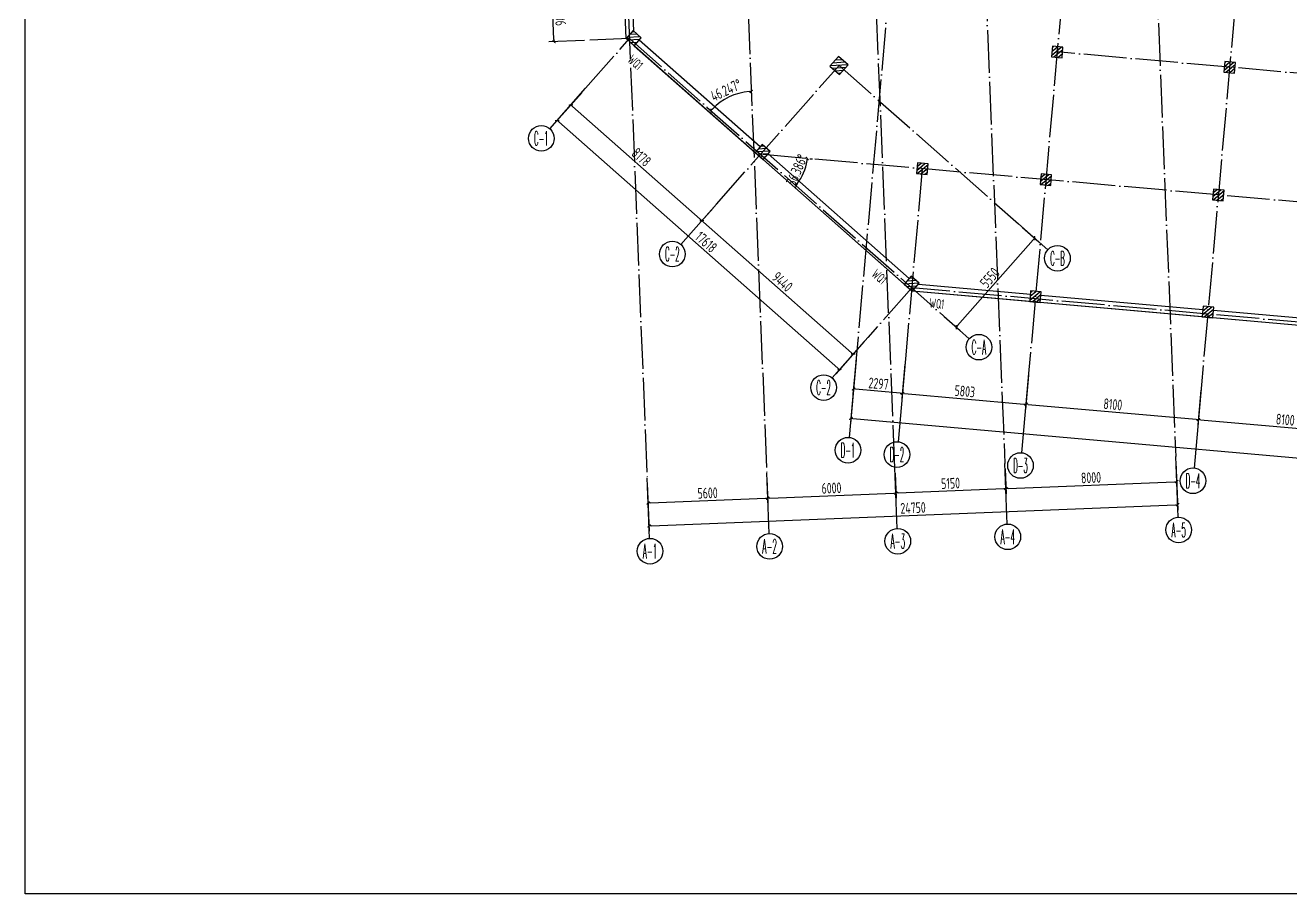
# Model space of a CAD drawing. Header units: millimetres. Extents: x 156735 to 386235, y 467499 to 703525.
# Drawn here: x 156735 to 215928, y 467499 to 508143 of the extents above; entities that cross this region are included whole.
import ezdxf
from ezdxf.enums import TextEntityAlignment as Align

# ---------------------------------------------------------------- set-up
doc = ezdxf.new("R2010")
doc.units = ezdxf.units.MM
doc.header["$LTSCALE"] = 100
doc.header["$PDMODE"] = 35
doc.header["$PDSIZE"] = 200
doc.linetypes.add('DOTE', pattern=[2.42, 2, -0.2, 0.02, -0.2])
for name, color, linetype in [('B-TEXT', 7, 'Continuous'), ('COLU', 7, 'Continuous'), ('h斜线-柱', 7, 'Continuous'), ('Q-AXIS', 3, 'Continuous'), ('Q-dote', 253, 'DOTE'), ('Q-TEXT', 2, 'Continuous'), ('WALL', 3, 'Continuous')]:
    doc.layers.add(name, color=color, linetype=linetype)
doc.styles.add('_TCH_AXIS', font='COMPLEX', dxfattribs={"bigfont": 'GBCBIG'})
doc.styles.add('COMPLEX', font='tssdeng.shx', dxfattribs={"width": 0.7, "bigfont": 'tssdchn.shx'})
doc.styles.add('TSSD_Dimension', font='Tssdeng.shx', dxfattribs={"width": 0.7, "bigfont": 'hztxt.shx'})
doc.styles.add('TSSD_REIN', font='Tssdeng.shx', dxfattribs={"width": 0.7, "bigfont": 'hztxt.shx'})
doc.dimstyles.new('TSSD_100_100', dxfattribs={"dimtxt": 300, "dimasz": 100, "dimexe": 100, "dimexo": 250, "dimgap": 100, "dimtad": 1, "dimdec": 0, "dimzin": 0, "dimdsep": 46, "dimtxsty": 'TSSD_Dimension', "dimblk": 'ARCHTICK', "dimcen": 0, "dimdle": 100, "dimclrt": 7, "dimadec": 0, "dimazin": 0, "dimtfac": 1, "dimtdec": 0, "dimtix": 1, "dimtmove": 2, "dimatfit": 3, "dimfxl": 1, "dimtolj": 1, "dimtzin": 0, "dimarcsym": 0})
doc.dimstyles.new('TSSD_100_100$0', dxfattribs={"dimtxt": 300, "dimasz": 100, "dimexe": 250, "dimexo": 250, "dimgap": 100, "dimtad": 1, "dimdec": 0, "dimzin": 0, "dimdsep": 46, "dimtxsty": 'TSSD_Dimension', "dimblk": '_tsdbk', "dimblk1": '_tsdbk', "dimblk2": '_tsdbk', "dimsah": 1, "dimcen": 0, "dimclrt": 7, "dimadec": 0, "dimazin": 0, "dimtfac": 1, "dimtdec": 0, "dimtix": 1, "dimtmove": 2, "dimatfit": 3, "dimldrblk": '_tsdbk', "dimfxl": 1, "dimtolj": 1, "dimtzin": 0, "dimarcsym": 0})
pattern_1 = [(3.545377, (-467527.32, -323147.44), (-7.853556, 126.75694), [])]
pattern_2 = [(39.931646, (-467527.32, -323147.44), (-81.517904, 97.384965), [])]

# ---------------------------------------------------------------- blocks, each defined once
blk = doc.blocks.new('_tsdbk')
blk.add_line((-1, 0), (0, 0))
at = {"const_width": 0.5}
blk.add_lwpolyline([(-0.7, -0.7), (0.7, 0.7)], dxfattribs=at)
blk = doc.blocks.new('*D113')
at = {"layer": 'Defpoints', "color": 0}
for p in [(195618, 492739), (361118, 478060), (360853, 475069)]:
    blk.add_point(p, dxfattribs=at)
at = {"layer": 'Q-AXIS', "color": 0, "lineweight": -2}
for p, q in [((195596, 492490), (195330, 489498)), ((195452, 489738), (360753, 475078)), ((361096, 477811), (360831, 474820))]:
    blk.add_line(p, q, dxfattribs=at)
at = {"layer": 'Q-AXIS', "color": 0, "lineweight": -2, "xscale": 100, "yscale": 100, "zscale": 100}
for p, rotation in [((195352, 489747), 174.9316457824843), ((360853, 475069), 354.9316457824842)]:
    blk.add_blockref('_tsdbk', p, dxfattribs=dict(at, rotation=rotation))
at = {"layer": 'Q-AXIS', "color": 7, "insert": (278133, 482757), "char_height": 500, "attachment_point": 5, "rotation": 354.93165, "style": 'TSSD_Dimension'}
blk.add_mtext('\\A1;166150', dxfattribs=at)
blk = doc.blocks.new('*D131')
at = {"layer": 'Defpoints', "color": 0}
for p in [(210551, 487957), (185821, 486965), (210642, 485705)]:
    blk.add_point(p, dxfattribs=at)
at = {"layer": 'Q-AXIS', "color": 0, "lineweight": -2}
for p, q in [((210561, 487708), (210652, 485455)), ((185831, 486715), (185921, 484462)), ((186011, 484716), (210542, 485701))]:
    blk.add_line(p, q, dxfattribs=at)
at = {"layer": 'Q-AXIS', "color": 0, "lineweight": -2, "xscale": 100, "yscale": 100, "zscale": 100}
for p, rotation in [((210642, 485705), 2.298772993657992), ((185911, 484712), 182.298772993658)]:
    blk.add_blockref('_tsdbk', p, dxfattribs=dict(at, rotation=rotation))
at = {"layer": 'Q-AXIS', "color": 7, "insert": (198262, 485558), "char_height": 500, "attachment_point": 5, "rotation": 2.29877, "style": 'TSSD_Dimension'}
blk.add_mtext('\\A1;24750', dxfattribs=at)
blk = doc.blocks.new('*D132')
at = {"layer": 'Defpoints', "color": 0}
for p in [(210551, 487957), (202558, 487636), (210598, 486782)]:
    blk.add_point(p, dxfattribs=at)
at = {"layer": 'Q-AXIS', "color": 0, "lineweight": -2}
for p, q in [((202568, 487387), (202615, 486211)), ((210561, 487708), (210608, 486532)), ((202705, 486465), (210498, 486778))]:
    blk.add_line(p, q, dxfattribs=at)
at = {"layer": 'Q-AXIS', "color": 0, "lineweight": -2, "xscale": 100, "yscale": 100, "zscale": 100}
for p, rotation in [((210598, 486782), 2.298772993657992), ((202605, 486461), 182.298772993658)]:
    blk.add_blockref('_tsdbk', p, dxfattribs=dict(at, rotation=rotation))
at = {"layer": 'Q-AXIS', "color": 7, "insert": (206587, 486971), "char_height": 500, "attachment_point": 5, "rotation": 2.29877, "style": 'TSSD_Dimension'}
blk.add_mtext('\\A1;8000', dxfattribs=at)
blk = doc.blocks.new('*D133')
at = {"layer": 'Defpoints', "color": 0}
for p in [(203686, 492023), (211754, 491308), (211611, 489693)]:
    blk.add_point(p, dxfattribs=at)
at = {"layer": 'Q-AXIS', "color": 0, "lineweight": -2}
for p, q in [((203664, 491774), (203521, 490160)), ((211732, 491059), (211589, 489444)), ((203642, 490400), (211512, 489702))]:
    blk.add_line(p, q, dxfattribs=at)
at = {"layer": 'Q-AXIS', "color": 0, "lineweight": -2, "xscale": 100, "yscale": 100, "zscale": 100}
for p, rotation in [((203543, 490409), 174.9316457824843), ((211611, 489693), 354.9316457824842)]:
    blk.add_blockref('_tsdbk', p, dxfattribs=dict(at, rotation=rotation))
at = {"layer": 'Q-AXIS', "color": 7, "insert": (207608, 490400), "char_height": 500, "attachment_point": 5, "rotation": 354.93165, "style": 'TSSD_Dimension'}
blk.add_mtext('\\A1;8100', dxfattribs=at)
blk = doc.blocks.new('*D135')
at = {"layer": 'Defpoints', "color": 0}
for p in [(182942, 505193), (196146, 493529), (194816, 492023)]:
    blk.add_point(p, dxfattribs=at)
at = {"layer": 'Q-AXIS', "color": 0, "lineweight": -2}
for p, q in [((182777, 505005), (181446, 503499)), ((181687, 503620), (194741, 492089)), ((195981, 493342), (194651, 491836))]:
    blk.add_line(p, q, dxfattribs=at)
at = {"layer": 'Q-AXIS', "color": 0, "lineweight": -2, "xscale": 100, "yscale": 100, "zscale": 100}
for p, rotation in [((181612, 503687), 138.5453773378841), ((194816, 492023), 318.5453773378841)]:
    blk.add_blockref('_tsdbk', p, dxfattribs=dict(at, rotation=rotation))
at = {"layer": 'Q-AXIS', "color": 7, "insert": (188583, 497996), "char_height": 500, "attachment_point": 5, "rotation": 318.54538, "style": 'TSSD_Dimension'}
blk.add_mtext('\\A1;17618', dxfattribs=at)
blk = doc.blocks.new('_AXISO')
blk.add_circle((0, 0), 0.5)
at = {"layer": 'B-TEXT', "style": 'COMPLEX', "width": 1.450893}
blk.add_attdef('A', text='', height=0.56, dxfattribs=at).set_placement((0.249375, -0.28), (0.749375, -0.28), align=Align.FIT)
blk = doc.blocks.new('*D136')
at = {"layer": 'Defpoints', "color": 0}
for p in [(189071, 499779), (196146, 493529), (195460, 492752)]:
    blk.add_point(p, dxfattribs=at)
at = {"layer": 'Q-AXIS', "color": 0, "lineweight": -2}
for p, q in [((188906, 499591), (188219, 498814)), ((188460, 498935), (195385, 492818)), ((195981, 493342), (195294, 492564))]:
    blk.add_line(p, q, dxfattribs=at)
at = {"layer": 'Q-AXIS', "color": 0, "lineweight": -2, "xscale": 100, "yscale": 100, "zscale": 100}
for p, rotation in [((188385, 499001), 138.5453773378841), ((195460, 492752), 318.5453773378841)]:
    blk.add_blockref('_tsdbk', p, dxfattribs=dict(at, rotation=rotation))
at = {"layer": 'Q-AXIS', "color": 7, "insert": (192154, 496139), "char_height": 500, "attachment_point": 5, "rotation": 318.54538, "style": 'TSSD_Dimension'}
blk.add_mtext('\\A1;9440', dxfattribs=at)
blk = doc.blocks.new('*D137')
at = {"layer": 'Defpoints', "color": 0}
for p in [(191417, 487189), (197412, 487430), (197459, 486254)]:
    blk.add_point(p, dxfattribs=at)
at = {"layer": 'Q-AXIS', "color": 0, "lineweight": -2}
for p, q in [((197422, 487180), (197469, 486004)), ((191427, 486939), (191474, 485764)), ((191564, 486017), (197359, 486250))]:
    blk.add_line(p, q, dxfattribs=at)
at = {"layer": 'Q-AXIS', "color": 0, "lineweight": -2, "xscale": 100, "yscale": 100, "zscale": 100}
for p, rotation in [((191464, 486013), 182.298772993658), ((197459, 486254), 2.298772993657992)]:
    blk.add_blockref('_tsdbk', p, dxfattribs=dict(at, rotation=rotation))
at = {"layer": 'Q-AXIS', "color": 7, "insert": (194447, 486483), "char_height": 500, "attachment_point": 5, "rotation": 2.29877, "style": 'TSSD_Dimension'}
blk.add_mtext('\\A1;6000', dxfattribs=at)
blk = doc.blocks.new('*D138')
at = {"layer": 'Defpoints', "color": 0}
for p in [(191417, 487189), (185821, 486965), (191464, 486013)]:
    blk.add_point(p, dxfattribs=at)
at = {"layer": 'Q-AXIS', "color": 0, "lineweight": -2}
for p, q in [((185831, 486715), (185878, 485539)), ((191427, 486939), (191474, 485764)), ((185968, 485793), (191364, 486009))]:
    blk.add_line(p, q, dxfattribs=at)
at = {"layer": 'Q-AXIS', "color": 0, "lineweight": -2, "xscale": 100, "yscale": 100, "zscale": 100}
for p, rotation in [((191464, 486013), 2.298772993657992), ((185868, 485789), 182.298772993658)]:
    blk.add_blockref('_tsdbk', p, dxfattribs=dict(at, rotation=rotation))
at = {"layer": 'Q-AXIS', "color": 7, "insert": (188652, 486251), "char_height": 500, "attachment_point": 5, "rotation": 2.29877, "style": 'TSSD_Dimension'}
blk.add_mtext('\\A1;5600', dxfattribs=at)
blk = doc.blocks.new('*D139')
at = {"layer": 'Defpoints', "color": 0}
for p in [(182942, 505193), (189071, 499779), (188385, 499001)]:
    blk.add_point(p, dxfattribs=at)
at = {"layer": 'Q-AXIS', "color": 0, "lineweight": -2}
for p, q in [((182777, 505005), (182090, 504228)), ((182330, 504349), (188310, 499067)), ((188906, 499591), (188219, 498814))]:
    blk.add_line(p, q, dxfattribs=at)
at = {"layer": 'Q-AXIS', "color": 0, "lineweight": -2, "xscale": 100, "yscale": 100, "zscale": 100}
for p, rotation in [((182256, 504415), 138.5453773378841), ((188385, 499001), 318.5453773378841)]:
    blk.add_blockref('_tsdbk', p, dxfattribs=dict(at, rotation=rotation))
at = {"layer": 'Q-AXIS', "color": 7, "insert": (185552, 501971), "char_height": 500, "attachment_point": 5, "rotation": 318.54538, "style": 'TSSD_Dimension'}
blk.add_mtext('\\A1;8178', dxfattribs=at)
blk = doc.blocks.new('*D140')
at = {"layer": 'Defpoints', "color": 0}
for p in [(181371, 509780), (183054, 509847), (183150, 507444)]:
    blk.add_point(p, dxfattribs=at)
at = {"layer": 'Q-AXIS', "color": 0, "lineweight": -2}
for p, q in [((182804, 509837), (181121, 509770)), ((181463, 507476), (181375, 509680)), ((182900, 507434), (181217, 507366))]:
    blk.add_line(p, q, dxfattribs=at)
at = {"layer": 'Q-AXIS', "color": 0, "lineweight": -2, "xscale": 100, "yscale": 100, "zscale": 100}
for p, rotation in [((181371, 509780), 92.29877299872341), ((181467, 507376), 272.2987729987235)]:
    blk.add_blockref('_tsdbk', p, dxfattribs=dict(at, rotation=rotation))
at = {"layer": 'Q-AXIS', "color": 7, "insert": (181769, 508592), "char_height": 500, "attachment_point": 5, "rotation": 272.29877, "style": 'TSSD_Dimension'}
blk.add_mtext('\\A1;2406', dxfattribs=at)
blk = doc.blocks.new('*D141')
at = {"layer": 'Defpoints', "color": 0}
for p in [(189996, 504922), (190697, 505112), (188836, 504126), (190806, 502385), (190806, 502385)]:
    blk.add_point(p, dxfattribs=at)
at = {"layer": 'Q-AXIS', "color": 0, "lineweight": -2}
blk.add_line((188649, 504291), (188623, 504314), dxfattribs=at)
blk.add_arc((190806, 502385), 2663, 94.45011, 136.39404, dxfattribs=at)
at = {"layer": 'Q-AXIS', "color": 0, "lineweight": -2, "xscale": 100, "yscale": 100, "zscale": 100}
for p, rotation in [((190700, 505046), 3.374443219447108), ((188810, 504148), 227.4697071133361)]:
    blk.add_blockref('_tsdbk', p, dxfattribs=dict(at, rotation=rotation))
at = {"layer": 'Q-AXIS', "color": 7, "insert": (189513, 505107), "char_height": 500, "attachment_point": 5, "rotation": 25.42208, "style": 'TSSD_Dimension'}
blk.add_mtext('\\A1;46.247°', dxfattribs=at)
blk = doc.blocks.new('*D142')
at = {"layer": 'Defpoints', "color": 0}
for p in [(191125, 502104), (191125, 502104), (193235, 501917), (193041, 501027), (192856, 500575)]:
    blk.add_point(p, dxfattribs=at)
at = {"layer": 'Q-AXIS', "color": 0, "lineweight": -2}
blk.add_line((193484, 501894), (193563, 501887), dxfattribs=at)
blk.add_arc((191125, 502104), 2197, 321.15295, 352.32407, dxfattribs=at)
at = {"layer": 'Q-AXIS', "color": 0, "lineweight": -2, "xscale": 100, "yscale": 100, "zscale": 100}
for p, rotation in [((193314, 501910), 83.62785790622276), ((192772, 500649), 229.8491652169014)]:
    blk.add_blockref('_tsdbk', p, dxfattribs=dict(at, rotation=rotation))
at = {"layer": 'Q-AXIS', "color": 7, "insert": (192823, 501374), "char_height": 500, "attachment_point": 5, "rotation": 66.73851, "style": 'TSSD_Dimension'}
blk.add_mtext('\\A1;36.386°', dxfattribs=at)
blk = doc.blocks.new('*D143')
at = {"layer": 'Defpoints', "color": 0}
for p in [(203197, 498845), (203955, 498176), (199523, 494686)]:
    blk.add_point(p, dxfattribs=at)
at = {"layer": 'Q-AXIS', "color": 0, "lineweight": -2}
for p, q in [((203385, 498680), (204142, 498011)), ((200347, 494092), (203889, 498101)), ((199711, 494520), (200468, 493851))]:
    blk.add_line(p, q, dxfattribs=at)
at = {"layer": 'Q-AXIS', "color": 0, "lineweight": -2, "xscale": 100, "yscale": 100, "zscale": 100}
for p, rotation in [((203955, 498176), 48.54537733428059), ((200281, 494017), 228.5453773342806)]:
    blk.add_blockref('_tsdbk', p, dxfattribs=dict(at, rotation=rotation))
at = {"layer": 'Q-AXIS', "color": 7, "insert": (201855, 496328), "char_height": 500, "attachment_point": 5, "rotation": 48.54538, "style": 'TSSD_Dimension'}
blk.add_mtext('\\A1;5550', dxfattribs=at)
blk = doc.blocks.new('*D144')
at = {"layer": 'Defpoints', "color": 0}
for p in [(197412, 487430), (202558, 487636), (202605, 486461)]:
    blk.add_point(p, dxfattribs=at)
at = {"layer": 'Q-AXIS', "color": 0, "lineweight": -2}
for p, q in [((197422, 487180), (197469, 486004)), ((202568, 487387), (202615, 486211)), ((197559, 486258), (202505, 486457))]:
    blk.add_line(p, q, dxfattribs=at)
at = {"layer": 'Q-AXIS', "color": 0, "lineweight": -2, "xscale": 100, "yscale": 100, "zscale": 100}
for p, rotation in [((197459, 486254), 182.298772993658), ((202605, 486461), 2.298772993657992)]:
    blk.add_blockref('_tsdbk', p, dxfattribs=dict(at, rotation=rotation))
at = {"layer": 'Q-AXIS', "color": 7, "insert": (200018, 486707), "char_height": 500, "attachment_point": 5, "rotation": 2.29877, "style": 'TSSD_Dimension'}
blk.add_mtext('\\A1;5150', dxfattribs=at)
blk = doc.blocks.new('*D145')
at = {"layer": 'Defpoints', "color": 0}
for p in [(197906, 492536), (203686, 492023), (203543, 490409)]:
    blk.add_point(p, dxfattribs=at)
at = {"layer": 'Q-AXIS', "color": 0, "lineweight": -2}
for p, q in [((197884, 492287), (197741, 490672)), ((203664, 491774), (203521, 490160)), ((197862, 490913), (203443, 490418))]:
    blk.add_line(p, q, dxfattribs=at)
at = {"layer": 'Q-AXIS', "color": 0, "lineweight": -2, "xscale": 100, "yscale": 100, "zscale": 100}
for p, rotation in [((197763, 490921), 174.9316457824843), ((203543, 490409), 354.9316457824842)]:
    blk.add_blockref('_tsdbk', p, dxfattribs=dict(at, rotation=rotation))
at = {"layer": 'Q-AXIS', "color": 7, "insert": (200684, 491014), "char_height": 500, "attachment_point": 5, "rotation": 354.93165, "style": 'TSSD_Dimension'}
blk.add_mtext('\\A1;5803', dxfattribs=at)
blk = doc.blocks.new('*D146')
at = {"layer": 'Defpoints', "color": 0}
for p in [(195618, 492739), (197906, 492536), (195475, 491124)]:
    blk.add_point(p, dxfattribs=at)
at = {"layer": 'Q-AXIS', "color": 0, "lineweight": -2}
for p, q in [((195596, 492490), (195452, 490875)), ((197884, 492287), (197741, 490672)), ((197663, 490930), (195574, 491115))]:
    blk.add_line(p, q, dxfattribs=at)
at = {"layer": 'Q-AXIS', "color": 0, "lineweight": -2, "xscale": 100, "yscale": 100, "zscale": 100}
for p, rotation in [((195475, 491124), 174.9316457824843), ((197763, 490921), 354.9316457824842)]:
    blk.add_blockref('_tsdbk', p, dxfattribs=dict(at, rotation=rotation))
at = {"layer": 'Q-AXIS', "color": 7, "insert": (196650, 491371), "char_height": 500, "attachment_point": 5, "rotation": 354.93165, "style": 'TSSD_Dimension'}
blk.add_mtext('\\A1;2297', dxfattribs=at)
blk = doc.blocks.new('*D41')
at = {"layer": 'Defpoints', "color": 0}
for p in [(211754, 491308), (219823, 490592), (219680, 488978)]:
    blk.add_point(p, dxfattribs=at)
at = {"layer": 'Q-AXIS', "color": 0, "lineweight": -2}
for p, q in [((211732, 491059), (211589, 489444)), ((219801, 490343), (219657, 488729)), ((211711, 489684), (219580, 488986))]:
    blk.add_line(p, q, dxfattribs=at)
at = {"layer": 'Q-AXIS', "color": 0, "lineweight": -2, "xscale": 100, "yscale": 100, "zscale": 100}
for p, rotation in [((211611, 489693), 174.9316457824843), ((219680, 488978), 354.9316457824842)]:
    blk.add_blockref('_tsdbk', p, dxfattribs=dict(at, rotation=rotation))
at = {"layer": 'Q-AXIS', "color": 7, "insert": (215676, 489684), "char_height": 500, "attachment_point": 5, "rotation": 354.93165, "style": 'TSSD_Dimension'}
blk.add_mtext('\\A1;8100', dxfattribs=at)

msp = doc.modelspace()

# ---------------------------------------------------------------- hatches: boundary and pattern name
at = {"layer": 'h斜线-柱'}
h = msp.add_hatch(dxfattribs=at)
h.set_pattern_fill('ANSI31', color=256, scale=40, angle=-41.454623, style=0)
h.set_pattern_definition(pattern_1)
h.paths.add_polyline_path([(184845.9, 507516.9), (185220.6, 507185.9), (185551.6, 507560.6), (185176.9, 507891.6)])
h = msp.add_hatch(dxfattribs=at)
h.set_pattern_fill('ANSI31', color=256, scale=40, angle=-5.068354, style=0)
h.set_pattern_definition(pattern_2)
h.paths.add_polyline_path([(204734, 506669.2), (205232.1, 506625.1), (205276.3, 507123.1), (204778.2, 507167.3)])
h = msp.add_hatch(dxfattribs=at)
h.set_pattern_fill('ANSI31', color=256, scale=40, angle=-41.45462, style=0)
h.paths.add_polyline_path([(194376.1, 506237), (194825.8, 505839.8), (195223, 506289.5), (194773.3, 506686.7)])
h = msp.add_hatch(dxfattribs=at)
h.set_pattern_fill('ANSI31', color=256, scale=40, angle=-5.068354, style=0)
h.set_pattern_definition(pattern_2)
h.paths.add_polyline_path([(212802.4, 505953.7), (213300.4, 505909.5), (213344.6, 506407.5), (212846.5, 506451.7)])
h = msp.add_hatch(dxfattribs=at)
h.set_pattern_fill('ANSI31', color=256, scale=40, angle=-41.454623, style=0)
h.set_pattern_definition(pattern_1)
h.paths.add_polyline_path([(190871.7, 502194.2), (191246.4, 501863.2), (191577.5, 502237.9), (191202.7, 502568.9)])
h = msp.add_hatch(dxfattribs=at)
h.set_pattern_fill('ANSI31', color=256, scale=40, angle=-5.068354, style=0)
h.set_pattern_definition([(39.931646, (-467594.9, -323141.44), (-81.517904, 97.384965), [])])
h.paths.add_polyline_path([(198423.9, 501205.3), (198922, 501161.2), (198966.1, 501659.2), (198468.1, 501703.4)])
h = msp.add_hatch(dxfattribs=at)
h.set_pattern_fill('ANSI31', color=256, scale=40, angle=-5.068354, style=0)
h.set_pattern_definition(pattern_2)
h.paths.add_polyline_path([(204204, 500692.7), (204702, 500648.5), (204746.2, 501146.6), (204248.1, 501190.7)])
h = msp.add_hatch(dxfattribs=at)
h.set_pattern_fill('ANSI31', color=256, scale=40, angle=-5.068354, style=0)
h.set_pattern_definition(pattern_2)
h.paths.add_polyline_path([(212272.3, 499977.1), (212770.3, 499932.9), (212814.5, 500431), (212316.5, 500475.2)])
h = msp.add_hatch(dxfattribs=at)
h.set_pattern_fill('ANSI31', color=256, scale=40, angle=-41.454623, style=0)
h.set_pattern_definition(pattern_1)
h.paths.add_polyline_path([(197847.2, 496032.7), (198221.9, 495701.7), (198552.9, 496076.4), (198178.2, 496407.4)])
h = msp.add_hatch(dxfattribs=at)
h.set_pattern_fill('ANSI31', color=256, scale=40, angle=-5.068354, style=0)
h.set_pattern_definition(pattern_2)
h.paths.add_polyline_path([(203718.1, 495214.2), (204216.1, 495170), (204260.3, 495668.1), (203762.3, 495712.3)])
h = msp.add_hatch(dxfattribs=at)
h.set_pattern_fill('ANSI31', color=256, scale=40, angle=-5.068354, style=0)
h.set_pattern_definition(pattern_2)
h.paths.add_polyline_path([(211786.4, 494498.6), (212284.5, 494454.4), (212328.6, 494952.5), (211830.6, 494996.7)])

# ---------------------------------------------------------------- linework, layer by layer
at = {"color": 1, "lineweight": 30}
msp.add_lwpolyline([(266421.9, 489652.9), (198221.9, 495701.7), (184845.9, 507516.9), (178269.7, 671335.6), (196346.5, 672061.2), (196346.5, 670444.7)], dxfattribs=at)
at = {"layer": 'COLU'}
for points in [[(184845.9, 507516.9), (185220.6, 507185.9), (185551.6, 507560.6), (185176.9, 507891.6)], [(204734, 506669.2), (205232.1, 506625.1), (205276.3, 507123.1), (204778.2, 507167.3)], [(194376.1, 506237), (194825.8, 505839.8), (195223, 506289.5), (194773.3, 506686.7)], [(212802.4, 505953.7), (213300.4, 505909.5), (213344.6, 506407.5), (212846.5, 506451.7)], [(190871.7, 502194.2), (191246.4, 501863.2), (191577.5, 502237.9), (191202.7, 502568.9)], [(198423.9, 501205.3), (198922, 501161.2), (198966.1, 501659.2), (198468.1, 501703.4)], [(204204, 500692.7), (204702, 500648.5), (204746.2, 501146.6), (204248.1, 501190.7)], [(212272.3, 499977.1), (212770.3, 499932.9), (212814.5, 500431), (212316.5, 500475.2)], [(197847.2, 496032.7), (198221.9, 495701.7), (198552.9, 496076.4), (198178.2, 496407.4)], [(203718.1, 495214.2), (204216.1, 495170), (204260.3, 495668.1), (203762.3, 495712.3)], [(211786.4, 494498.6), (212284.5, 494454.4), (212328.6, 494952.5), (211830.6, 494996.7)]]:
    msp.add_lwpolyline(points, close=True, dxfattribs=at)
at = {"layer": 'Q-AXIS'}
for p, q in [((181270.7, 503300.4), (182942.1, 505192.6)), ((187400, 497886.3), (189071.5, 499778.5)), ((204567.5, 497635.1), (203197.4, 498845.3)), ((200893.2, 493475.5), (199523.1, 494685.7)), ((194475.1, 491636.8), (196146.5, 493529.1)), ((195617.7, 492738.7), (195273.1, 488853.1)), ((197906, 492535.8), (197561.4, 488650.1)), ((203686, 492023.1), (203341.4, 488137.5)), ((211754.4, 491307.5), (211409.8, 487421.9)), ((210664.9, 485121.9), (210551.1, 487957.4)), ((191530.3, 484353.8), (191416.5, 487189.3)), ((197525.5, 484594.5), (197411.7, 487429.9)), ((202671.4, 484801.1), (202557.5, 487636.5)), ((185934.8, 484129.2), (185821, 486964.6))]:
    msp.add_line(p, q, dxfattribs=at)
msp.add_lwpolyline([(156734.8, 703525.4), (386234.8, 703525.4), (386234.8, 467498.7), (156734.8, 467498.7)], close=True, dxfattribs=at)
at = {"layer": 'Q-dote', "ltscale": 10}
for p, q in [((183948.6, 673224.4), (191416.5, 487189.3)), ((197411.7, 487429.9), (189943.7, 673465)), ((178353.1, 672999.8), (185821, 486964.6)), ((200384.5, 541768.3), (202557.5, 487636.5)), ((208378.1, 542089.2), (210551.1, 487957.4)), ((215255.6, 530784), (211754.4, 491307.5)), ((197400.6, 512841.2), (195617.7, 492738.7)), ((205469, 512125.7), (203686, 492023.1)), ((182942.1, 505192.6), (184996, 507517.8)), ((184996, 507517.8), (183150, 507443.7)), ((184996, 507517.8), (199523.1, 494685.7)), ((364927.4, 492712.5), (205005.1, 506896.2)), ((189071.5, 499778.5), (194799.5, 506263.3)), ((194799.5, 506263.3), (203197.4, 498845.3)), ((364397.3, 486736), (191125.3, 502103.6)), ((198695, 501432.3), (197906, 492535.8)), ((198200.3, 495854.2), (196146.5, 493529.1)), ((363902.6, 481157.9), (198200.3, 495854.2))]:
    msp.add_line(p, q, dxfattribs=at)
at = {"layer": 'WALL'}
for points in [[(184845.9, 507516.9), (184531, 515361.2), (184880.7, 515375.2), (185181.3, 507887.8), (185176.9, 507891.6)], [(198509.7, 496027.5), (203749, 495562.8), (203718.1, 495214.2), (198221.9, 495701.7)], [(204247, 495518.7), (211817.3, 494847.3), (211786.4, 494498.6), (204216.1, 495170)], [(212315.4, 494803.1), (219885.7, 494131.7), (219854.7, 493783), (212284.5, 494454.4)]]:
    msp.add_lwpolyline(points, close=True, dxfattribs=at)
for points in [[(185220.6, 507185.9), (190871.7, 502194.2), (191103.4, 502456.5), (185452.3, 507448.2), (185220.6, 507185.9)], [(191246.4, 501863.2), (191478.2, 502125.5), (198078.9, 496295), (197847.2, 496032.7), (191246.4, 501863.2)]]:
    msp.add_lwpolyline(points, dxfattribs=at)

# ---------------------------------------------------------------- block references
at = {"layer": 'Q-AXIS'}
ref = msp.add_blockref('_AXISO', (180873.5, 502850.7), dxfattribs=dict(at, xscale=1199.999999999998, yscale=1200, zscale=1200, rotation=359.9996457873791))
ref.add_attrib('A', 'C-1', dxfattribs={"color": 7, "height": 678.82, "rotation": 359.999646, "style": '_TCH_AXIS', "width": 0.375}).set_placement((180534.1, 502511.3), (181212.9, 502511.3), align=Align.FIT)
ref = msp.add_blockref('_AXISO', (187002.8, 497436.6), dxfattribs=dict(at, xscale=1199.999999999998, yscale=1200, zscale=1200, rotation=359.9996457873791))
ref.add_attrib('A', 'C-2', dxfattribs={"color": 7, "height": 678.82, "rotation": 359.999646, "style": '_TCH_AXIS', "width": 0.344262}).set_placement((186663.4, 497097.2), (187342.2, 497097.2), align=Align.FIT)
ref = msp.add_blockref('_AXISO', (205017.2, 497237.9), dxfattribs=dict(at, xscale=1199.999999999998, yscale=1200, zscale=1200, rotation=359.9996457873791))
ref.add_attrib('A', 'C-B', dxfattribs={"color": 7, "height": 678.82, "rotation": 359.999646, "style": '_TCH_AXIS', "width": 0.328125}).set_placement((204677.7, 496898.5), (205356.6, 496898.5), align=Align.FIT)
ref = msp.add_blockref('_AXISO', (201342.9, 493078.3), dxfattribs=dict(at, xscale=1199.999999999998, yscale=1200, zscale=1200, rotation=359.9996457873791))
ref.add_attrib('A', 'C-A', dxfattribs={"color": 7, "height": 678.82, "rotation": 359.999646, "style": '_TCH_AXIS', "width": 0.323077}).set_placement((201003.5, 492738.9), (201682.3, 492738.9), align=Align.FIT)
ref = msp.add_blockref('_AXISO', (194077.8, 491187.1), dxfattribs=dict(at, xscale=1199.999999999998, yscale=1200, zscale=1200, rotation=359.9996457873791))
ref.add_attrib('A', 'C-2', dxfattribs={"color": 7, "height": 678.82, "rotation": 359.999646, "style": '_TCH_AXIS', "width": 0.344262}).set_placement((193738.4, 490847.7), (194417.3, 490847.7), align=Align.FIT)
ref = msp.add_blockref('_AXISO', (195220.1, 488255.4), dxfattribs=dict(at, xscale=1199.999999999998, yscale=1200, zscale=1200, rotation=359.9996457873791))
ref.add_attrib('A', 'D-1', dxfattribs={"color": 7, "height": 678.82, "rotation": 359.999646, "style": '_TCH_AXIS', "width": 0.368421}).set_placement((194880.7, 487916), (195559.5, 487916), align=Align.FIT)
ref = msp.add_blockref('_AXISO', (197508.4, 488052.5), dxfattribs=dict(at, xscale=1199.999999999998, yscale=1200, zscale=1200, rotation=359.9996457873791))
ref.add_attrib('A', 'D-2', dxfattribs={"color": 7, "height": 678.82, "rotation": 359.999646, "style": '_TCH_AXIS', "width": 0.33871}).set_placement((197168.9, 487713.1), (197847.8, 487713.1), align=Align.FIT)
ref = msp.add_blockref('_AXISO', (203288.4, 487539.8), dxfattribs=dict(at, xscale=1199.999999999998, yscale=1200, zscale=1200, rotation=359.9996457873791))
ref.add_attrib('A', 'D-3', dxfattribs={"color": 7, "height": 678.82, "rotation": 359.999646, "style": '_TCH_AXIS', "width": 0.33871}).set_placement((202949, 487200.4), (203627.8, 487200.4), align=Align.FIT)
ref = msp.add_blockref('_AXISO', (211356.7, 486824.2), dxfattribs=dict(at, xscale=1199.999999999998, yscale=1200, zscale=1200, rotation=359.9996457873791))
ref.add_attrib('A', 'D-4', dxfattribs={"color": 7, "height": 678.82, "rotation": 359.999646, "style": '_TCH_AXIS', "width": 0.328125}).set_placement((211017.3, 486484.8), (211696.2, 486484.8), align=Align.FIT)
ref = msp.add_blockref('_AXISO', (202695.4, 484201.5), dxfattribs=dict(at, xscale=1199.999999999998, yscale=1200, zscale=1200, rotation=359.9996457873791))
ref.add_attrib('A', 'A-4', dxfattribs={"color": 7, "height": 678.82, "rotation": 359.999646, "style": '_TCH_AXIS', "width": 0.333333}).set_placement((202356, 483862.1), (203034.8, 483862.1), align=Align.FIT)
ref = msp.add_blockref('_AXISO', (210689, 484522.4), dxfattribs=dict(at, xscale=1199.999999999998, yscale=1200, zscale=1200, rotation=359.9996457873791))
ref.add_attrib('A', 'A-5', dxfattribs={"color": 7, "height": 678.82, "rotation": 359.999646, "style": '_TCH_AXIS', "width": 0.344262}).set_placement((210349.6, 484183), (211028.4, 484183), align=Align.FIT)
ref = msp.add_blockref('_AXISO', (191554.4, 483754.3), dxfattribs=dict(at, xscale=1199.999999999998, yscale=1200, zscale=1200, rotation=359.9996457873791))
ref.add_attrib('A', 'A-2', dxfattribs={"color": 7, "height": 678.82, "rotation": 359.999646, "style": '_TCH_AXIS', "width": 0.344262}).set_placement((191215, 483414.9), (191893.8, 483414.9), align=Align.FIT)
ref = msp.add_blockref('_AXISO', (197549.6, 483995), dxfattribs=dict(at, xscale=1199.999999999998, yscale=1200, zscale=1200, rotation=359.9996457873791))
ref.add_attrib('A', 'A-3', dxfattribs={"color": 7, "height": 678.82, "rotation": 359.999646, "style": '_TCH_AXIS', "width": 0.344262}).set_placement((197210.2, 483655.6), (197889, 483655.6), align=Align.FIT)
ref = msp.add_blockref('_AXISO', (185958.9, 483529.7), dxfattribs=dict(at, xscale=1199.999999999998, yscale=1200, zscale=1200, rotation=359.9996457873791))
ref.add_attrib('A', 'A-1', dxfattribs={"color": 7, "height": 678.82, "rotation": 359.999646, "style": '_TCH_AXIS', "width": 0.375}).set_placement((185619.5, 483190.3), (186298.3, 483190.3), align=Align.FIT)

# ---------------------------------------------------------------- texts
at = {"layer": 'Q-TEXT', "style": 'TSSD_REIN', "width": 0.6}
for rotation, p in [(318.545377, (184869.6, 506464.7)), (318.545377, (196283.5, 496432.4)), (354.931646, (199014.5, 494921.3))]:
    msp.add_text('WQ1', height=450, rotation=rotation, dxfattribs=at).set_placement(p)

# ---------------------------------------------------------------- dimensions: what is measured, and where the dimension line sits
at = {"layer": 'Q-AXIS'}
for base, p1, p2, angle, picture, middle in [((181370.6, 509779.9), (183150, 507443.7), (183053.5, 509847.5), 92.298773, '*D140', (181768.6, 508592.1)), ((188384.9, 499001.2), (182942.1, 505192.6), (189071.5, 499778.5), 318.545377, '*D139', (185551.9, 501970.6)), ((195459.9, 492751.8), (189071.5, 499778.5), (196146.5, 493529.1), 318.545377, '*D136', (192154.1, 496138.8)), ((203954.8, 498176.3), (199523.1, 494685.7), (203197.4, 498845.3), 48.545377, '*D143', (201855.3, 496328.2)), ((360852.8, 475068.9), (195617.7, 492738.7), (361118.1, 478060.3), 354.931646, '*D113', (278133.5, 482756.7)), ((195474.5, 491124.3), (197906, 492535.8), (195617.7, 492738.7), 354.931646, '*D146', (196649.6, 491371.5)), ((203542.9, 490408.7), (197906, 492535.8), (203686, 492023.1), 354.931646, '*D145', (200683.8, 491013.7)), ((211611.2, 489693.1), (203686, 492023.1), (211754.4, 491307.5), 354.931646, '*D133', (207607.9, 490399.5)), ((219679.5, 488977.5), (211754.4, 491307.5), (219822.7, 490591.9), 354.931646, '*D41', (215676.3, 489684)), ((210641.5, 485704.7), (185821, 486964.6), (210551.1, 487957.4), 2.298773, '*D131', (198262.4, 485558)), ((210598.3, 486781.5), (202557.5, 487636.5), (210551.1, 487957.4), 2.298773, '*D132', (206587.5, 486970.8)), ((191463.7, 486013.4), (185821, 486964.6), (191416.5, 487189.3), 2.298773, '*D138', (188651.9, 486250.8)), ((197458.9, 486254.1), (191416.5, 487189.3), (197411.7, 487429.9), 2.298773, '*D137', (194447.3, 486483.5)), ((202604.7, 486460.6), (197411.7, 487429.9), (202557.5, 487636.5), 2.298773, '*D144', (200017.8, 486707.1))]:
    dim = msp.add_linear_dim(base=base, p1=p1, p2=p2, angle=angle, dimstyle='TSSD_100_100$0', override={"dimtxt": 500}, dxfattribs=at)
    dim.commit()
    dim.dimension.update_dxf_attribs({"geometry": picture, "text_midpoint": middle})
for base, line1, line2, picture, middle in [((189996.0996, 504922.3561), ((190806.4997, 502385.2246), (188836.2491, 504125.5752)), ((190806.4997, 502385.2246), (190697.0444, 505111.8796)), '*D141', (189512.891, 505106.8514)), ((193041.1356, 501027.3776), ((191125.2742, 502103.6465), (192855.9256, 500574.9372)), ((191125.2742, 502103.6465), (193234.7665, 501916.5536)), '*D142', (192822.5682, 501374.0283))]:
    dim = msp.add_angular_dim_2l(base=base, line1=line1, line2=line2, dimstyle='TSSD_100_100', override={"dimtxt": 500, "dimexe": 250, "dimblk": '_tsdbk', "dimblk1": '_tsdbk', "dimblk2": '_tsdbk', "dimsah": 1, "dimdle": 0, "dimadec": 3, "dimldrblk": '_tsdbk'}, dxfattribs=at)
    dim.commit()
    dim.dimension.update_dxf_attribs({"geometry": picture, "text_midpoint": middle})
dim = msp.add_linear_dim(base=(194816.2, 492023), p1=(182942.1, 505192.6), p2=(196146.5, 493529.1), angle=318.545377, dimstyle='TSSD_100_100$0', override={"dimtxt": 500}, dxfattribs=at)
dim.commit()
dim.dimension.update_dxf_attribs({"geometry": '*D135', "text_midpoint": (188582.5, 497996.3), "dimtype": 160})

doc.saveas('drawing.dxf')
